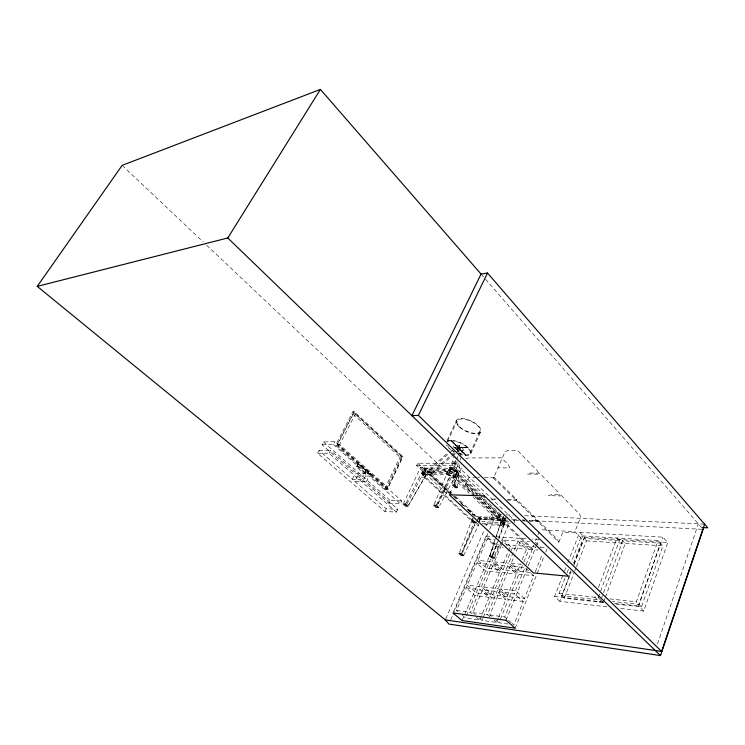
<?xml version="1.0" encoding="UTF-8"?>
<svg xmlns="http://www.w3.org/2000/svg" width="745" height="745" viewBox="0 0 745 745"><rect width="100%" height="100%" fill="white"/><g stroke="black" fill="none" stroke-linecap="round" stroke-linejoin="round"><path stroke-width="0.56" stroke-dasharray="3.73 2.79" d="M458.343 447.68L467.646 447.494L458.538 447.68L457.449 451.209M454.59 483.859L457.03 461.332M458.371 451.2L457.281 450.595L458.194 450.585L458.007 452.317L461.248 447.158M455.577 486.457L458.175 462.459M457.29 487.64L459.758 464.75M460.252 460.177L460.503 457.886M460.624 456.741L460.997 453.305L458.194 450.585M452.755 483.822L455.689 456.834M503.341 515.987L500.938 521.593L500.538 524.284L502.922 518.697L503.341 515.987L504.551 517.142M484.38 524.452L503.816 525.551L505.855 520.736L504.654 519.591L504.821 518.511L480.776 495.593M503.816 525.551L502.605 524.396L505.157 517.719L502.773 523.325L504.151 523.4L506.209 518.576L504.821 518.511M370.619 474.677L361.278 466.24L360.133 465.904L356.343 466.864L364.175 473.764L370.582 474.723L370.712 473.69L361.427 465.597L357.051 466.193L365.143 473.326L370.889 474.118M452.783 472.414L456.583 460.568M456.927 459.497L457.961 456.266M458.305 455.186L460.038 449.803L457.849 448.583L456.434 449.775M450.539 471.166L454.366 459.339M456.452 452.885L459.069 445.929M452.14 470.533L456.285 457.672M449.57 470.365L454.087 456.452M454.431 455.381L455.13 453.239M494.857 540.479L489.81 555.975L495.174 539.65M496.3 536.055L500.78 522.673L504.235 522.86M495.527 538.561L500.696 523.214L503.732 526.082M657.518 643.904L698.363 523.865M620.725 608.423L643.717 611.096L667.771 542.509L662.91 537.192L579.657 532.33L567.541 563.35M616.124 604.055L641.454 606.933L662.985 545.834L658.096 540.544L581.482 535.86L571.35 561.888M641.454 606.933L636.323 601.82L658.096 540.544M643.717 611.096L638.577 605.992L662.91 537.192M492.24 556.18L497.213 542.267M498.75 537.983L503.722 524.07L500.268 523.884L503.22 527.283L498.954 538.914M493.143 554.774L498.573 539.976M603.767 601.532L604.959 598.3M605.359 597.229L625.232 543.384L620.296 538.235L597.443 599.753L561.711 595.767L569.692 575.187M459.535 552.334L473.252 516.387M600.815 600.088L600.023 602.23L594.845 597.267L595.646 595.106M601.215 599.008L622.773 540.814L660.545 543.198L638.903 604.381L612.343 601.42M598.468 587.572L616.972 538.03L621.907 543.17M603.459 602.621L564.31 598.179L574.339 572.225M574.758 571.145L576.006 567.904M576.425 566.815L586.455 540.861L581.482 535.86M564.31 598.179L559.104 593.337L565.436 577.068M567.131 572.728L568.398 569.478M569.32 574.097L570.577 570.875M573.501 563.341L582.264 540.749L580.97 537.769L574.935 531.707L542.351 529.807L539.529 530.803M570.111 574.106L570.949 571.937M573.892 564.356L583.968 538.365L619.44 540.6M606.933 606.812L559.812 601.327L571.164 572.039M574.106 564.449L584.611 537.331L579.657 532.33M559.812 601.327L554.587 596.503L564.198 571.899M564.617 570.838L565.865 567.625M558.843 542.155L562.81 532.172L574.404 532.861L580.672 516.918L579.377 513.966L560.799 494.894L551.524 494.633L548.618 495.63L560.221 495.965L558.927 492.976L539.594 473.14L530.3 473.038L527.32 474.034L538.952 474.165L537.648 471.138L517.524 450.474L508.202 450.557L505.147 451.554L493.488 478.141L558.843 542.155L556.878 538.84L538.495 520.82L529.322 520.355M515.195 628.184L536.726 574.628M537.154 573.557L544.046 556.422M545.768 552.129L547.054 548.916M434.279 504.188L449.393 467.646L453.547 467.674L457.523 471.473L439.746 505.529M523.297 601.457L508.407 599.669L499.448 591.763L514.348 593.467L523.297 601.457L513.864 624.859L512.206 623.425M524.461 598.561L515.531 590.552L500.64 588.895L509.58 596.81L524.461 598.561L533.69 575.671L531.306 573.454M535.264 571.769L542.574 553.637M477.21 497.492L530.84 548.357L532.321 548.46L533.522 545.508M535.534 540.581L536.335 538.626M537.937 534.714L539.129 531.781M511.377 622.718L504.747 616.981L514.348 593.467M515.531 590.552L524.927 567.55L510.055 566.2L489.828 614.96L491.486 616.376M526.082 564.71L533.96 545.414M506.06 620.306L535.851 547.119M536.288 546.048L538.914 539.585L532.023 539.129M479.538 618.266L482.034 620.361L496.505 622.41L498.228 618.22M498.656 617.177L505.967 599.371L497.008 591.483L482.546 589.826L472.907 612.66L475.394 614.765M507.131 596.521L516.397 573.985L507.615 565.976L493.181 564.654L483.738 587.004L492.687 594.827L507.131 596.521L498.191 588.615L483.738 587.004M501.385 545.228L494.345 561.898L503.108 569.832L517.542 571.201L520.559 563.844M522.282 559.644L526.603 549.13L517.999 541.01L503.583 540.023L501.823 544.185M508.127 624.049L498.954 622.755L508.407 599.669M509.58 596.81L518.837 574.218L510.055 566.2M530.263 572.402L519.982 571.424L523.428 563.006M523.856 561.954L529.034 549.316L520.429 541.177L515.168 553.87M489.865 616.748L487.379 614.625L507.615 565.976M517.542 571.201L508.779 563.173L517.999 541.01M519.982 571.424L511.219 563.388L514.73 554.932M462.282 615.277L465.597 618.043L479.65 620.026L489.139 597.35L480.171 589.556L466.137 587.954L475.096 595.665L489.139 597.35M490.312 594.547L481.363 586.743L467.329 585.17L476.269 592.899L490.312 594.547L499.588 572.346L490.806 564.44L476.781 563.164L485.572 570.987L499.588 572.346M500.742 569.608L491.97 561.683L477.955 560.445L486.718 568.277L500.742 569.608L508.099 552.008M508.528 550.974L509.831 547.873L501.217 539.855M482.034 620.361L482.89 618.294M483.319 617.26L491.514 597.639L482.546 589.826M492.687 594.827L501.962 572.579L493.181 564.654M503.108 569.832L510.036 553.237M510.465 552.194L512.197 548.05L503.583 540.023M513.808 523.325L514.823 520.923L454.767 463.297L417.74 463.204L416.604 465.597L447.931 494.643M466.5 615.91L475.096 595.665M476.269 592.899L485.572 570.987M486.718 568.277L490.629 559.076M492.361 554.988L495.825 546.821L487.211 538.886L456.48 610.434L458.138 611.822M472.19 613.74L470.523 612.343L480.171 589.556M481.363 586.743L490.806 564.44M491.97 561.683L492.855 559.607M494.615 555.444L499.457 544.018M494.41 558.154L509.478 522.543M505.604 517.999L503.546 522.822L501.543 521.919M462.096 620.538L488.776 557.809M489.232 556.748L494.652 543.99L486.057 536.074L453.407 611.887M503.126 525.504L505.473 519.963M503.22 527.283L505.771 521.277L505.166 520.699M499.392 517.691L499.01 518.585L479.454 517.598L479.845 516.713L499.392 517.691L501.208 519.414L500.826 520.308M479.147 497.232L499.327 516.415L501.394 516.518L501.785 515.615L499.709 515.512L480.385 497.129M450.753 619.803L452.588 615.547M453.044 614.485L487.845 533.616M489.679 529.36L494.252 518.716L491.104 514.125L473.373 497.371M499.327 516.415L499.709 515.512M445.799 618.871L484.241 530.002M486.075 525.765L491.104 514.125L501.525 514.618M463.613 555.528L478.774 524.666L475.738 521.854L471.939 520.057M475.738 521.854L461.909 552.548L474.481 521.258L471.846 521.109L473.084 518.296M462.682 552.194L475.971 521.854M477.536 520.122L476.306 522.943L478.169 524.098M477.657 519.842L478.56 517.784L480.544 517.877L478.737 522.021M478.988 522.226L480.227 519.405L480.823 519.963M455.446 496.328L474.761 514.32L474.379 515.195L465.97 507.382M428.068 468.763L426.093 468.745L425.833 470.551L424.52 470.542L422.266 475.338L472.451 521.677L473.28 519.796M437.669 504.263L450.464 475.729M470.058 453.137L479.976 431.29M470.831 453.481L480.739 431.634M455.595 474.863L456.014 473.941L458.091 473.969L457.672 474.891L455.595 474.863L478.299 496.44M457.03 472.153L450.269 468.968L452.336 468.987L455.046 470.263L457.03 472.153L454.524 477.638L447.754 474.453M458.65 448.043L465.578 454.999A12.665 5.206 24.7 0 1 460.252 454.105M449.794 493.73L452.671 487.407M454.59 483.188L462.263 466.305M461.993 452.783L463.204 450.138M474.304 496.366L452.532 475.757L455.046 470.263M452.532 475.757L453.919 475.776L456.173 470.831L481.186 494.708M467.478 447.326L458.454 447.857L451.321 440.807L450.213 440.863A12.665 5.206 24.7 0 0 447.754 441.711M465.653 454.832L458.436 447.773L459.106 446.534M428.692 470.263L448.22 470.44L448.639 469.518L450.623 471.408L433.394 471.231M459.451 446.683C459.712 443.797 459.255 447.764 458.762 446.395M449.161 470.244L450.064 468.279L449.393 467.646M449.84 470.253L450.753 468.279L454.785 470.821L479.938 494.792M416.604 465.597L453.631 465.774L454.767 463.297M452.336 468.987L452.075 469.546L425.823 469.331L424.492 468.102L422.229 472.907L423.56 474.146L449.133 474.463M436.281 505.334L450.185 474.993M452.588 469.76L453.547 467.674M456.154 449.086A5.196 2.133 24.7 0 0 461.276 450.846L461.742 450.846A5.196 2.133 24.7 0 0 462.58 448.239L461.826 447.503A5.196 2.133 24.7 0 0 455.698 445.035L455.232 445.044A5.196 2.133 24.7 0 0 454.431 447.661L458.538 447.68M449.58 448.22L449.747 448.388M465.793 454.822L451.265 440.64L458.259 447.857L454.692 447.941M451.405 440.63L451.321 440.807A12.665 5.206 24.7 0 1 467.394 447.503L468.288 448.406A12.665 5.206 24.7 0 1 466.687 454.953L465.578 454.999L458.454 448.052L455.772 448.099M447.149 440.36L456.312 420.729M447.428 441.738L457.076 421.074M423.56 474.146L426.093 468.745M425.376 471.51L423.57 475.357L422.266 475.338M408.53 505.203L425.544 475.385L422.881 472.917L425.153 468.102L424.492 467.488L420.553 467.46L403.771 502.931M428.086 471.808L425.563 477.191L425.535 474.165M406.099 503.052L424.492 467.488M406.77 504.095L424.529 471.147L425.181 471.157L422.927 475.953L425.544 475.99L424.985 477.191L408.549 505.194M396.433 512.076L397.765 509.273L366.298 481.689L354.788 481.456L357.581 475.859L369.092 476.036L400.41 503.685L401.732 500.91L334.952 441.72L323.526 441.934L322.045 444.765L355.076 473.671L366.587 473.82L363.774 479.482L352.273 479.268L319.084 450.436L317.594 453.286L384.867 511.498L396.433 512.076L329.011 453.202L317.594 453.286M384.867 511.498L386.189 508.733L397.765 509.273M357.581 475.859L388.843 503.21L390.156 500.463L401.732 500.91M384.802 488.608L400.037 457.169L402.998 456.722L354.21 411.64L352.879 411.706L335.623 445.128L385.808 489.493L387.139 489.53L402.998 456.722L401.667 456.722L352.879 411.706M385.808 489.493L401.667 456.722M366.298 481.689L369.092 476.036M370.2 474.807L370.712 473.69M364.175 473.764L365.842 470.421L366.521 470.533L365.143 473.326M352.273 479.268L355.076 473.671M360.133 465.904L360.412 465.336M361.651 466.482L361.93 465.914M356.343 466.864L358.457 463.39L366.521 470.533M357.051 466.193L358.457 463.39M437.809 504.328L451.815 476.362L454.58 476.4L456.834 471.464L457.523 471.473M337.438 444.672L339.655 444.644L387.707 487.277L385.472 487.221L337.438 444.672L353.232 414.052L355.449 413.95L402.263 457.16L387.139 489.53L336.954 445.11L335.623 445.128M329.011 453.202L330.501 450.315L363.774 479.482M322.045 444.765L333.471 444.579L334.952 441.72M459.823 445.855L459.162 445.529M528.903 521.202L537.927 521.668L538.495 520.82M507.121 500.044L516.164 500.351L516.816 499.55L535.944 518.315L537.927 521.668M493.488 478.141L494.242 477.415L514.162 496.943L516.164 500.351M428.887 469.452L448.406 452.355M430.135 469.918L448.769 453.584M449.617 452.839L452.15 450.613M431.644 472.321L450.641 455.642M451.507 454.888L454.096 452.615M432.044 473.522L454.45 453.845M465.625 458.92L468.689 457.924L501.441 457.849L508.36 464.805L509.673 467.916L498.014 467.841M516.695 519.712L513.109 520.392L518.743 520.681M494.987 498.824L491.318 499.504L495.835 499.653M467.646 447.494L454.776 447.764M319.084 450.436L330.501 450.315M459.162 453.323L460.997 453.305M424.492 468.102L450.753 468.279M454.785 470.821L456.173 470.831M432.975 472.134L447.903 472.302M422.229 472.907L425.646 472.954M432.5 473.028L448.481 473.215M476.474 477.154L468.633 477.759L464.982 485.889L473.95 494.391M477.582 477.163L479.808 477.2M484.25 477.266L494.242 477.415M421.707 477.145L424.985 477.191L424.976 476.586M454.711 477.647L449.896 476.958L446.562 473.811M507.634 499.252L516.816 499.55M388.843 503.21L400.41 503.685M506.162 514.832L513.109 515.158M524.685 515.708L704.574 524.154M472.786 514.227L474.761 514.32M502.922 518.697L504.98 518.799M522.431 520.001L524.731 520.122M494.252 518.716L505.864 519.302M511.666 519.6L517.468 519.898M522.105 520.131L524.424 520.252M529.071 520.485L703.122 529.341L484.865 278.453M467.748 509.533L475.832 517.049L478.355 518.241L504.654 519.591M523.26 520.913L527.777 521.146M477.741 519.004L509.021 520.625M505.855 520.736L479.566 519.367L478.355 518.241M505.771 521.277L508.882 521.444M481.363 521.575L510.334 523.139M472.451 521.677L478.281 523.055M470.672 522.254L475.226 523.027L478.262 525.84M482.024 523.26L502.605 524.396M584.611 537.331L667.771 542.509M586.455 540.861L662.985 545.834M486.057 536.074L495.248 536.679M496.403 536.763L527.423 538.821M487.211 538.886L494.755 539.408M520.429 541.177L529.565 541.811M494.652 543.99L501.543 544.493M506.144 544.828L536 547.007M540.6 547.342L546.336 547.761M495.825 546.821L503.369 547.389M512.197 548.05L526.603 549.13M529.034 549.316L538.16 550.006M494.345 561.898L508.779 563.173M511.219 563.388L521.509 564.3M501.962 572.579L516.397 573.985M518.837 574.218L533.69 575.671M559.104 593.337L598.291 597.639M609.82 598.906L636.323 601.82M554.587 596.503L602.91 601.96M614.411 603.264L638.577 605.992M491.514 597.639L505.967 599.371M456.48 610.434L470.523 612.343M472.907 612.66L487.379 614.625M489.828 614.96L504.747 616.981M480.544 517.877L474.211 514.888L478.56 517.784M476.334 617.232L479.65 620.026M495.639 619.924L498.954 622.755M494.019 620.287L496.505 622.41M354.788 481.456L386.189 508.733M323.526 441.934L390.156 500.463M333.471 444.579L366.587 473.82M358.028 463.502L365.842 470.421M353.232 414.052L400.037 457.169M525.719 568.286L530.505 572.719M421.642 473.513L473.764 521.742M424.52 470.542L427.062 472.898M427.909 473.69L449.095 493.367M420.553 467.46L424.529 471.147M479.454 517.598L481.279 519.293L481.661 518.408L479.845 516.713M431.094 473.643L452.094 493.199M450.846 493.302L430.675 474.537L428.701 474.509L429.129 473.615L452.634 495.481M454.208 496.431L465.131 506.6M453.472 496.263L457.672 500.165M461.034 503.294L464.396 506.414M417.74 463.204L425.348 470.281M429.567 474.211L452.392 495.425M460.838 503.285L464.219 506.423M467.599 509.571L473.522 515.074M448.22 470.44L450.204 472.321M453.919 475.776L475.683 496.412M476.521 497.204L504.151 523.4M475.142 497.157L502.773 523.325M122.152 165.353L203.208 241.976M206.579 245.17L469.154 493.376M456.014 473.941L479.547 496.328M466.454 485.917L475.431 494.438M478.69 497.539L532.321 548.46M482.024 495.5L485.358 498.684M457.672 474.891L477.852 494.103M481.214 497.306L501.394 516.518M453.631 465.774L483.719 494.55M535.273 542.202L540.74 547.445M598.198 597.63L600.414 599.762M601.159 600.479L603.375 602.612M451.265 440.64L458.436 447.773M481.056 274.076L484.101 277.578M425.823 469.331L425.833 470.551M454.515 451.712A12.665 5.206 24.7 0 1 451.926 450.12M448.853 447.503A12.665 5.206 24.7 0 1 447.522 445.761M455.651 448.741A5.196 2.133 24.7 0 1 455.186 448.388M453.593 447.745A5.196 2.123 24.7 0 1 461.192 450.697A5.196 2.123 24.7 0 1 459.004 453.37M447.037 441.301A13.512 5.55 24.7 0 1 467.916 447.41A13.512 5.55 24.7 0 1 461.881 454.925M454.245 451.954A13.512 5.55 24.7 0 1 452.83 451.135M451.489 450.259A13.512 5.55 24.7 0 1 446.348 444.737M354.21 411.64L336.954 445.11L339.655 444.644L355.449 413.95L354.21 411.64M459.963 426.978A12.544 5.401 24.6 0 0 479.622 431.877A12.544 5.401 24.6 0 0 466.044 419.537A12.544 5.401 24.6 0 0 459.963 426.978M459.395 427.025A13.382 5.755 24.6 0 0 480.367 432.258A13.382 5.755 24.6 0 0 465.895 419.1A13.382 5.755 24.6 0 0 459.395 427.025"/><path stroke-width="1.12" d="M702.572 527.572L707.75 527.823L487.519 273.005L481.056 274.076L320.406 89.419L122.152 165.353L37.25 286.378L445.342 619.933L661.616 651.428L704.574 524.154M445.342 619.933L448.918 624.068L660.526 655.581L703.122 529.341M481.056 274.076L411.901 415.663L418.392 415.384L487.519 273.005M37.25 286.378L227.784 237.981L320.406 89.419M227.784 237.981L660.526 655.581M418.392 415.384L661.616 651.428M450.539 471.166L448.872 472.507L451.107 473.746L452.783 472.414L450.539 471.166M454.469 484.986L452.634 484.948L455.456 487.603L457.29 487.64L454.469 484.986M484.408 495.881L449.31 494.792L533.522 572.933L568.491 576.257L484.408 495.881M405.569 504.067L403.278 503.974L405.671 506.088L407.962 506.19L405.569 504.067M436.281 505.334L433.851 505.24L436.253 507.41L438.684 507.513L436.281 505.334M461.434 553.6L459.134 553.405L461.313 555.332L463.613 555.528L461.434 553.6M492.24 556.18L489.81 555.975L491.979 557.949L494.41 558.154L492.24 556.18M506.06 620.306L452.951 612.958L462.096 620.538L515.223 628.212L506.06 620.306M431.644 472.321L427.192 470.942L427.593 472.144L432.044 473.522L431.644 472.321"/></g></svg>
